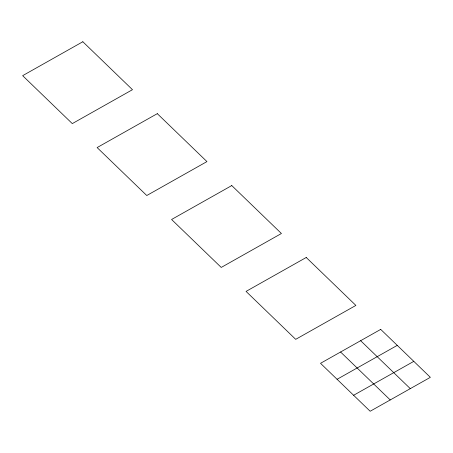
<?xml version="1.0" encoding="UTF-8"?>
<svg xmlns="http://www.w3.org/2000/svg" width="453" height="453" viewBox="0 0 453 453"><rect width="100%" height="100%" fill="white"/><g stroke="black" fill="none" stroke-linecap="round" stroke-linejoin="round"><path stroke-width="0.68" d="M337.072 379.297L397.253 345.373M353.617 395.276L413.804 361.352M360.645 340.701L410.288 388.64M340.582 352.009L390.231 399.948M82.831 41.744L22.65 75.668L72.293 123.607L132.48 89.688L82.831 41.744M157.299 113.658L97.118 147.576L146.766 195.52L206.947 161.596L157.299 113.658M231.766 185.566L171.585 219.49L221.234 267.434L281.415 233.51L231.766 185.566M306.234 257.48L246.053 291.404L295.701 339.342L355.882 305.424L306.234 257.48M380.707 329.393L320.52 363.312L370.169 411.256L430.35 377.332L380.707 329.393"/></g></svg>
